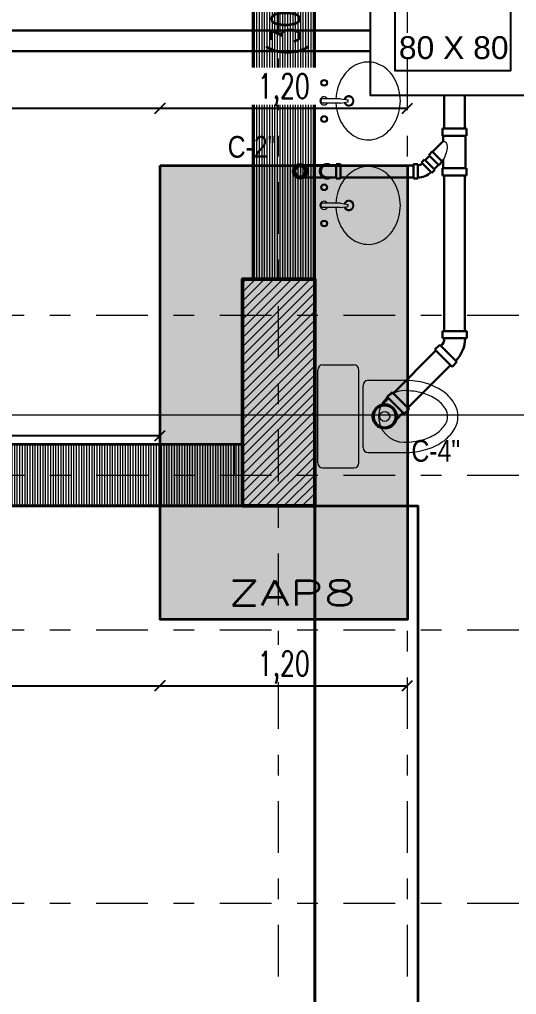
# Model space of a CAD drawing. Header units: metres. Extents: x -50 to 76, y -61 to 14.
# Drawn here: x -28.788 to -26.377, y -6.118 to -1.391 of the extents above; entities that cross this region are included whole.
import ezdxf
from ezdxf.enums import TextEntityAlignment as Align

# ---------------------------------------------------------------- set-up
doc = ezdxf.new("R2010")
doc.units = ezdxf.units.M
doc.header["$MEASUREMENT"] = 0
for name, pattern in [('CENTERX2', [4, 2.5, -0.5, 0.5, -0.5]), ('DASHDOT2', [0.5, 0.25, -0.125, 0, -0.125]), ('HIDDEN', [9.525, 6.35, -3.175])]:
    doc.linetypes.add(name, pattern=pattern)
doc.layers.add('1 BAN', color=57, linetype='Continuous')
for name, color, linetype, lineweight in [('1 COLUMNAS', 1, 'Continuous', 50), ('1 CORTES', 113, 'Continuous', 18), ('1 MUEBLES', 46, 'Continuous', 18), ('1 PISOS', 252, 'Continuous', 35), ('1 PUERTAS', 251, 'Continuous', 18), ('_TXT1', 7, 'Continuous', 0), ('A. NEGRAS', 3, 'Continuous', 30), ('CORTE', 6, 'Continuous', 35), ('COTAS', 251, 'Continuous', 35), ('cotas muros', 254, 'Continuous', 5), ('EJES', 251, 'CENTERX2', 0), ('INVISIBLE 2', 123, 'HIDDEN', 9), ('RELLENOS', 185, 'Continuous', 0), ('TEXTURA', 1, 'Continuous', 0)]:
    doc.layers.add(name, color=color, linetype=linetype, lineweight=lineweight)
doc.styles.add('jairo', font='ARIALN.TTF')
doc.styles.add('ROMANS', font='romans', dxfattribs={"width": 0.7})
doc.dimstyles.new('Copy of ISO-25', dxfattribs={"dimtxt": 0.12, "dimasz": 0.05, "dimexe": 1.25, "dimexo": 0.625, "dimgap": 0.018, "dimtad": 1, "dimzin": 4, "dimtxsty": 'ROMANS', "dimblk": 'OBLIQUE', "dimcen": 2.5, "dimse1": 1, "dimse2": 1, "dimclrd": 251, "dimclrt": 14, "dimadec": 0, "dimazin": 0, "dimtfac": 1, "dimtix": 1, "dimtmove": 0, "dimatfit": 3, "dimldrblk": 'OBLIQUE', "dimfxl": 1, "dimtfill": 1, "dimarcsym": 0})
pattern_1 = [(90, (-1833.924058, 1025.599969), (-0.0125, 0), [])]

# ---------------------------------------------------------------- blocks, each defined once
blk = doc.blocks.new('_Oblique')
at = {"color": 0, "linetype": 'ByBlock', "lineweight": -2}
blk.add_line((-0.5, -0.5), (0.5, 0.5), dxfattribs=at)
blk = doc.blocks.new('*D230')
at = {"layer": 'COTAS', "color": 251, "lineweight": -2, "transparency": 16777216}
blk.add_line((-31.2564, -1.8219), (-28.1064, -1.8219), dxfattribs=at)
at = {"layer": 'Defpoints', "color": 0, "transparency": 16777216}
for p in [(-28.1064, -1.8219), (-31.2564, -1.85), (-28.1064, -2.1)]:
    blk.add_point(p, dxfattribs=at)
at = {"layer": 'COTAS', "color": 251, "lineweight": -2, "transparency": 16777216, "xscale": 0.05, "yscale": 0.05, "zscale": 0.05, "rotation": 180}
blk.add_blockref('_Oblique', (-31.2564, -1.8219), dxfattribs=at)
at = {"layer": 'COTAS', "color": 251, "lineweight": -2, "transparency": 16777216, "xscale": 0.05, "yscale": 0.05, "zscale": 0.05}
blk.add_blockref('_Oblique', (-28.1064, -1.8219), dxfattribs=at)
at = {"layer": 'COTAS', "color": 14, "transparency": 16777216, "insert": (-29.6814, -1.7325), "char_height": 0.12, "attachment_point": 5, "style": 'ROMANS', "bg_fill": 3, "box_fill_scale": 1.25, "bg_fill_color": 256, "bg_fill_true_color": 13158600, "bg_fill_transparency": 0}
blk.add_mtext('3,15', dxfattribs=at)
blk = doc.blocks.new('*D231')
at = {"layer": 'COTAS', "color": 251, "lineweight": -2, "transparency": 16777216}
blk.add_line((-28.1064, -1.8219), (-26.9064, -1.8219), dxfattribs=at)
at = {"layer": 'Defpoints', "color": 0, "transparency": 16777216}
for p in [(-26.9064, -1.8219), (-28.1064, -2.1), (-26.9064, -2.1)]:
    blk.add_point(p, dxfattribs=at)
at = {"layer": 'COTAS', "color": 251, "lineweight": -2, "transparency": 16777216, "xscale": 0.05, "yscale": 0.05, "zscale": 0.05, "rotation": 180}
blk.add_blockref('_Oblique', (-28.1064, -1.8219), dxfattribs=at)
at = {"layer": 'COTAS', "color": 251, "lineweight": -2, "transparency": 16777216, "xscale": 0.05, "yscale": 0.05, "zscale": 0.05}
blk.add_blockref('_Oblique', (-26.9064, -1.8219), dxfattribs=at)
at = {"layer": 'COTAS', "color": 14, "transparency": 16777216, "insert": (-27.5064, -1.7325), "char_height": 0.12, "attachment_point": 5, "style": 'ROMANS', "bg_fill": 3, "box_fill_scale": 1.25, "bg_fill_color": 256, "bg_fill_true_color": 13158600, "bg_fill_transparency": 0}
blk.add_mtext('1,20', dxfattribs=at)
blk = doc.blocks.new('*D243')
at = {"layer": 'COTAS', "color": 251, "lineweight": -2, "transparency": 16777216}
blk.add_line((-30.8064, -3.4087), (-28.1064, -3.4087), dxfattribs=at)
at = {"layer": 'Defpoints', "color": 0, "transparency": 16777216}
for p in [(-28.1064, -3.4087), (-28.1064, -3.45), (-30.8064, -3.525)]:
    blk.add_point(p, dxfattribs=at)
at = {"layer": 'COTAS', "color": 251, "lineweight": -2, "transparency": 16777216, "xscale": 0.05, "yscale": 0.05, "zscale": 0.05, "rotation": 180}
blk.add_blockref('_Oblique', (-30.8064, -3.4087), dxfattribs=at)
at = {"layer": 'COTAS', "color": 251, "lineweight": -2, "transparency": 16777216, "xscale": 0.05, "yscale": 0.05, "zscale": 0.05}
blk.add_blockref('_Oblique', (-28.1064, -3.4087), dxfattribs=at)
at = {"layer": 'COTAS', "color": 14, "transparency": 16777216, "insert": (-29.4564, -3.3193), "char_height": 0.12, "attachment_point": 5, "style": 'ROMANS', "bg_fill": 3, "box_fill_scale": 1.25, "bg_fill_color": 256, "bg_fill_true_color": 13158600, "bg_fill_transparency": 0}
blk.add_mtext('2,70', dxfattribs=at)
blk = doc.blocks.new('*D244')
at = {"layer": 'COTAS', "color": 251, "lineweight": -2, "transparency": 16777216}
blk.add_line((-30.8064, -4.6216), (-28.1064, -4.6216), dxfattribs=at)
at = {"layer": 'Defpoints', "color": 0, "transparency": 16777216}
for p in [(-30.8064, -4.625), (-28.1064, -4.6216), (-28.1064, -4.625)]:
    blk.add_point(p, dxfattribs=at)
at = {"layer": 'COTAS', "color": 251, "lineweight": -2, "transparency": 16777216, "xscale": 0.05, "yscale": 0.05, "zscale": 0.05, "rotation": 180}
blk.add_blockref('_Oblique', (-30.8064, -4.6216), dxfattribs=at)
at = {"layer": 'COTAS', "color": 251, "lineweight": -2, "transparency": 16777216, "xscale": 0.05, "yscale": 0.05, "zscale": 0.05}
blk.add_blockref('_Oblique', (-28.1064, -4.6216), dxfattribs=at)
at = {"layer": 'COTAS', "color": 14, "transparency": 16777216, "insert": (-29.4564, -4.5322), "char_height": 0.12, "attachment_point": 5, "style": 'ROMANS', "bg_fill": 3, "box_fill_scale": 1.25, "bg_fill_color": 256, "bg_fill_true_color": 13158600, "bg_fill_transparency": 0}
blk.add_mtext('2,70', dxfattribs=at)
blk = doc.blocks.new('*D245')
at = {"layer": 'COTAS', "color": 251, "lineweight": -2, "transparency": 16777216}
blk.add_line((-28.1064, -4.6216), (-26.9064, -4.6216), dxfattribs=at)
at = {"layer": 'Defpoints', "color": 0, "transparency": 16777216}
for p in [(-26.9064, -4.3), (-28.1064, -4.625), (-26.9064, -4.6216)]:
    blk.add_point(p, dxfattribs=at)
at = {"layer": 'COTAS', "color": 251, "lineweight": -2, "transparency": 16777216, "xscale": 0.05, "yscale": 0.05, "zscale": 0.05, "rotation": 180}
blk.add_blockref('_Oblique', (-28.1064, -4.6216), dxfattribs=at)
at = {"layer": 'COTAS', "color": 251, "lineweight": -2, "transparency": 16777216, "xscale": 0.05, "yscale": 0.05, "zscale": 0.05}
blk.add_blockref('_Oblique', (-26.9064, -4.6216), dxfattribs=at)
at = {"layer": 'COTAS', "color": 14, "transparency": 16777216, "insert": (-27.5064, -4.5322), "char_height": 0.12, "attachment_point": 5, "style": 'ROMANS', "bg_fill": 3, "box_fill_scale": 1.25, "bg_fill_color": 256, "bg_fill_true_color": 13158600, "bg_fill_transparency": 0}
blk.add_mtext('1,20', dxfattribs=at)
blk = doc.blocks.new('*D302')
at = {"layer": 'COTAS', "color": 251, "lineweight": -2, "transparency": 16777216}
blk.add_line((-25.9591, -4.3), (-25.9591, -2.1), dxfattribs=at)
at = {"layer": 'Defpoints', "color": 0, "transparency": 16777216}
for p in [(-28.1064, -2.1), (-25.9591, -2.1), (-28.1064, -4.3)]:
    blk.add_point(p, dxfattribs=at)
at = {"layer": 'COTAS', "color": 251, "lineweight": -2, "transparency": 16777216, "xscale": 0.05, "yscale": 0.05, "zscale": 0.05}
for p, rotation in [((-25.9591, -2.1), 90), ((-25.9591, -4.3), 270)]:
    blk.add_blockref('_Oblique', p, dxfattribs=dict(at, rotation=rotation))
at = {"layer": 'COTAS', "color": 14, "transparency": 16777216, "insert": (-26.0486, -3.2), "char_height": 0.12, "attachment_point": 5, "rotation": 90, "style": 'ROMANS', "bg_fill": 3, "box_fill_scale": 1.25, "bg_fill_color": 256, "bg_fill_true_color": 13158600, "bg_fill_transparency": 0}
blk.add_mtext('2,20', dxfattribs=at)
blk = doc.blocks.new('*D303')
at = {"layer": 'COTAS', "color": 251, "lineweight": -2, "transparency": 16777216}
blk.add_line((-25.9591, -2.1), (-25.9591, 0.875), dxfattribs=at)
at = {"layer": 'Defpoints', "color": 0, "transparency": 16777216}
for p in [(-28.0564, 0.875), (-25.9591, 0.875), (-28.1064, -2.1)]:
    blk.add_point(p, dxfattribs=at)
at = {"layer": 'COTAS', "color": 251, "lineweight": -2, "transparency": 16777216, "xscale": 0.05, "yscale": 0.05, "zscale": 0.05}
for p, rotation in [((-25.9591, 0.875), 90), ((-25.9591, -2.1), 270)]:
    blk.add_blockref('_Oblique', p, dxfattribs=dict(at, rotation=rotation))
at = {"layer": 'COTAS', "color": 14, "transparency": 16777216, "insert": (-26.0486, -0.6125), "char_height": 0.12, "attachment_point": 5, "rotation": 90, "style": 'ROMANS', "bg_fill": 3, "box_fill_scale": 1.25, "bg_fill_color": 256, "bg_fill_true_color": 13158600, "bg_fill_transparency": 0}
blk.add_mtext('2,98', dxfattribs=at)
blk = doc.blocks.new('water 01')
for p, q in [((0.025, 0.25), (0.175, 0.25)), ((0, -0.225), (0, 0.225)), ((0.2, -0.225), (0.2, 0.225)), ((0.22, -0.15), (0.22, 0.15)), ((0.245, 0.175), (0.42, 0.175)), ((0.245, -0.175), (0.42, -0.175)), ((0.025, -0.25), (0.175, -0.25))]:
    blk.add_line(p, q)
for points in [[(0.42, -0.175, 0.068078), (0.5234, -0.1609, 0.080305), (0.6038, -0.1237, 0.107082), (0.6622, -0.063, 0.138798), (0.68, 0, 0.138798), (0.6622, 0.063, 0.107082), (0.6038, 0.1237, 0.080305), (0.5234, 0.1609, 0.068078), (0.42, 0.175, 0.068078)], [(0.42, -0.125, 0.068078), (0.51, -0.1127, 0.080305), (0.5759, -0.0823, 0.107082), (0.6196, -0.0368, 0.138798), (0.63, 0, 0.138798), (0.6196, 0.0368, 0.107082), (0.5759, 0.0823, 0.080305), (0.51, 0.1127, 0.068078), (0.42, 0.125, 0.068078)]]:
    blk.add_lwpolyline(points, format="xyb")
blk.add_circle((0.3247, 0), 0.0243)
for centre, radius, start, end in [((0.025, 0.225), 0.025, 90, 180), ((0.175, 0.225), 0.025, 0, 90), ((0.245, 0.15), 0.025, 90, 180), ((0.42, 0), 0.125, 90, 270), ((0.245, -0.15), 0.025, 180, 270), ((0.025, -0.225), 0.025, 180, 270), ((0.175, -0.225), 0.025, 270, 0)]:
    blk.add_arc(centre, radius, start, end)
blk = doc.blocks.new('codo4p')
at = {"layer": 'A. NEGRAS'}
for p, q in [((-275.2595, -77.4251), (-275.3045, -77.4251)), ((-275.2595, -77.4168), (-275.2262, -77.4168)), ((-275.2595, -77.4168), (-275.2595, -77.5335)), ((-275.2262, -77.4168), (-275.2262, -77.5335)), ((-275.2595, -77.5251), (-275.3045, -77.5251)), ((-275.2595, -77.5335), (-275.2262, -77.5335))]:
    blk.add_line(p, q, dxfattribs=at)
for radius in [0.0584, 0.0531]:
    blk.add_circle((-275.3345, -77.475), radius, dxfattribs=at)
blk = doc.blocks.new('sc4')
at = {"layer": 'A. NEGRAS'}
for p, q in [((355005.7426, 99074.8844), (355005.7762, 99074.8844)), ((355005.7426, 99074.8844), (355005.7426, 99074.7668)), ((355005.7762, 99074.8844), (355005.7762, 99074.7668)), ((355005.6277, 99074.8368), (355005.604, 99074.813)), ((355005.7109, 99074.7536), (355005.6277, 99074.8368)), ((355005.6871, 99074.7299), (355005.604, 99074.813)), ((355005.7109, 99074.7536), (355005.6871, 99074.7299)), ((355005.7426, 99074.7668), (355005.7762, 99074.7668))]:
    blk.add_line(p, q, dxfattribs=at)
for radius in [0.1541, 0.0533]:
    blk.add_arc((355005.7426, 99074.7219), radius, 90, 135, dxfattribs=at)
blk = doc.blocks.new('Yee 4x2')
for p, q in [((-0.055, 0.1313), (-0.055, 0.1651)), ((-0.055, 0.1651), (0.055, 0.1651)), ((0.055, 0.1313), (0.055, 0.1651)), ((-0.0713, 0.1173), (-0.1173, 0.0713)), ((-0.1014, 0.0554), (-0.0554, 0.1014)), ((-0.0554, 0.1014), (-0.0713, 0.1173)), ((-0.0572, 0.0996), (-0.0508, 0.0932)), ((-0.055, 0.1313), (0.055, 0.1313)), ((-0.0508, 0.0932), (-0.0508, 0.1313)), ((0.0508, -0.0168), (0.0508, 0.1313)), ((-0.1014, 0.0554), (-0.1173, 0.0713)), ((-0.0996, 0.0572), (-0.0508, 0.0083)), ((-0.0508, -0.0168), (-0.0508, 0.0083)), ((-0.055, -0.0507), (-0.055, -0.0168)), ((-0.055, -0.0168), (0.055, -0.0168)), ((0.055, -0.0507), (0.055, -0.0168)), ((-0.055, -0.0507), (0.055, -0.0507))]:
    blk.add_line(p, q)
at = {"lineweight": 0, "ltscale": 0.02}
blk.add_line((-0.055, 0.1651), (0.055, 0.1651), dxfattribs=at)
for major_axis, ratio, start_param, end_param in [((-0.0356, 0.0663), 0.416218, 4.837315, 4.838667), ((-0.0354, 0.0686), 0.405933, 2.897968, 4.718992)]:
    blk.add_ellipse((-0.0784, 0.0784), major_axis=major_axis, ratio=ratio, start_param=start_param, end_param=end_param, dxfattribs=at)
blk = doc.blocks.new('SIFON-SUP')
for p, q in [((-0.0175, -0.01), (-0.0175, 0)), ((-0.0175, 0), (0.0175, 0)), ((0.0175, -0.01), (0.0175, 0)), ((-0.0175, -0.01), (0.0175, -0.01)), ((-0.015, -0.0325), (-0.015, -0.01)), ((0.015, -0.0325), (0.015, -0.01)), ((-0.015, -0.0415), (-0.015, -0.0885)), ((0.015, -0.0415), (0.015, -0.0885))]:
    blk.add_line(p, q)
for radius in [0.0175, 0.0125]:
    blk.add_circle((0, -0.0975), radius)
for radius, start, end in [(0.0175, 148.9973, 31.0027), (0.015, 180, 0)]:
    blk.add_arc((0, -0.0325), radius, start, end)
blk = doc.blocks.new('scodo 2')
at = {"layer": 'A. NEGRAS'}
for p, q in [((13237.7898, -6555.4842), (13237.7696, -6555.4842)), ((13237.7696, -6555.4842), (13237.7696, -6555.5547)), ((13237.7898, -6555.4842), (13237.7898, -6555.5547)), ((13237.8088, -6555.5626), (13237.8587, -6555.5127)), ((13237.8231, -6555.5769), (13237.873, -6555.527)), ((13237.8587, -6555.5127), (13237.873, -6555.527)), ((13237.7898, -6555.5547), (13237.7696, -6555.5547)), ((13237.8088, -6555.5626), (13237.8231, -6555.5769))]:
    blk.add_line(p, q, dxfattribs=at)
for radius in [0.0924, 0.032]:
    blk.add_arc((13237.7898, -6555.5816), radius, 45, 90, dxfattribs=at)

msp = doc.modelspace()

# ---------------------------------------------------------------- hatches: boundary and pattern name
at = {"layer": 'RELLENOS'}
h = msp.add_hatch(dxfattribs=at)
h.set_pattern_fill('ANSI31', color=256, scale=0.1, angle=45, style=0)
h.set_pattern_definition(pattern_1)
h.paths.add_polyline_path([(-41.8064, 5.0462), (-41.8064, 5.35), (-45.5558, 4.7501), (-45.5558, 4.4463)])
h.paths.add_polyline_path([(-37.5564, 5.35), (-41.4564, 5.35), (-41.4564, 5.05), (-37.5564, 5.05)])
h.paths.add_polyline_path([(-37.2064, 4.75), (-37.5064, 4.75), (-37.5064, 2.55), (-37.2064, 2.55)])
h.paths.add_polyline_path([(-41.4814, 5.15), (-41.7814, 5.15), (-41.7814, 2.3), (-41.4814, 2.3)])
h.paths.add_polyline_path([(-32.7064, 3.9), (-33.0064, 3.9), (-33.0064, 1.55), (-32.7064, 1.55)])
h.paths.add_polyline_path([(-31.2564, 3.9), (-31.5564, 3.9), (-31.5564, 2.1), (-31.2564, 2.1)])
h.paths.add_polyline_path([(-27.0564, 4.2), (-32.6364, 4.2), (-32.6364, 3.9), (-27.0768, 3.9), (-27.0564, 3.9544)])
h.paths.add_polyline_path([(-26.7564, 3.9), (-27.0564, 3.9), (-27.0768, 3.9), (-27.6564, 2.3544), (-27.6564, -2.65), (-27.3564, -2.65), (-27.3564, 1.25), (-27.5564, 1.25), (-27.5564, 2.3), (-27.3564, 2.3), (-27.336, 2.3544)])
h.paths.add_polyline_path([(-27.6564, 1.55), (-31.2564, 1.55), (-31.2564, 1.25), (-27.6564, 1.25)])
h.paths.add_polyline_path([(-31.5564, 1.55), (-37.2064, 1.55), (-37.2064, 1.25), (-31.5564, 1.25)])
h.paths.add_polyline_path([(-37.5564, 1.55), (-41.4564, 1.55), (-41.4564, 1.25), (-37.5564, 1.25)])
h.paths.add_polyline_path([(-41.8064, 1.55), (-45.4064, 1.55), (-45.4064, 1.25), (-41.8064, 1.25)])
h.paths.add_polyline_path([(-45.5579, 3.55), (-45.855, 3.55), (-45.8564, 1.6027), (-45.5594, 1.6013)])
h.paths.add_polyline_path([(-44.1517, 1.2538), (-43.3573, 1.2538), (-43.3573, 1.25), (-44.1517, 1.25)])
h = msp.add_hatch(dxfattribs=at)
h.set_pattern_fill('ANSI31', color=256, scale=0.1, angle=45, style=0)
h.set_pattern_definition(pattern_1)
h.paths.add_polyline_path([(-45.5564, -0.8), (-43.1064, -0.8), (-43.1064, -1.1), (-45.5564, -1.1)])
h.paths.add_polyline_path([(-42.8064, -0.8), (-38.8564, -0.8), (-38.8564, -1.1), (-42.8064, -1.1)])
h.paths.add_polyline_path([(-41.7789, -0.8), (-41.4839, -0.8), (-41.4839, 1.25), (-41.7789, 1.25)])
h.paths.add_polyline_path([(-43.1064, -1.1), (-42.8064, -1.1), (-42.8064, -2.601), (-42.9564, -2.601), (-42.9564, -2.901), (-42.8064, -2.901), (-42.8064, -4.2), (-43.1064, -4.2), (-43.1064, -2.601)])
h.paths.add_polyline_path([(-45.8564, -1.1), (-45.5564, -1.1), (-45.5564, -4.2), (-45.8564, -4.2)])
h.paths.add_polyline_path([(-42.6564, -2.9), (-38.8564, -2.9), (-38.8564, -2.6), (-42.6564, -2.6)])
h.paths.add_polyline_path([(-38.5564, -2.1), (-38.8564, -2.1), (-38.8564, 1.25), (-38.5564, 1.25)])
h.paths.add_polyline_path([(-36.5564, -3.95), (-36.8564, -3.95), (-36.8564, 1.25), (-36.5564, 1.25)])
h.paths.add_polyline_path([(-31.5564, 0.1389), (-36.5564, 0.1389), (-36.5564, -0.16), (-31.5564, -0.16)])
h.paths.add_polyline_path([(-31.2564, 0.1389), (-27.6564, 0.1389), (-27.6564, -0.15), (-31.2564, -0.15)])
h.paths.add_polyline_path([(-31.5564, -0.15), (-31.2564, -0.15), (-31.2564, -3.95), (-31.5564, -3.95)])
h.paths.add_polyline_path([(-31.5564, 1.25), (-31.2564, 1.25), (-31.2564, -0.15), (-31.5564, -0.15)])
h.paths.add_polyline_path([(-36.5064, -4.2), (-31.5564, -4.2), (-31.5564, -4.5), (-36.5064, -4.5)])
h.paths.add_polyline_path([(-27.7064, -3.75), (-31.2564, -3.75), (-31.2564, -3.45), (-27.7064, -3.45)])
h.paths.add_polyline_path([(-38.4064, -4.2), (-36.9064, -4.2), (-36.9064, -4.5), (-38.4064, -4.5)])
h.paths.add_polyline_path([(-36.5564, -7.4), (-36.8564, -7.4), (-36.8564, -5.3), (-36.5564, -5.3)])
h.paths.add_polyline_path([(-42.8064, -4.5), (-38.8564, -4.5), (-38.8564, -4.2), (-42.8064, -4.2)])
h.paths.add_polyline_path([(-38.8564, -2.9), (-38.5564, -2.9), (-38.5564, -4.2), (-38.8564, -4.2)])
h.paths.add_polyline_path([(-45.2564, -4.2), (-43.4064, -4.2), (-43.4064, -4.5), (-45.2564, -4.5)])
at = {"layer": 'TEXTURA', "true_color": 0x999999}
h = msp.add_hatch(color=253, dxfattribs=at)
h.dxf.hatch_style = 1
h.paths.add_polyline_path([(-46.3064, 3.25), (-45.1064, 3.25), (-45.1064, 5.05), (-46.3064, 5.05)])
h.paths.add_polyline_path([(-42.3298, 4.55), (-40.9298, 4.55), (-40.9298, 5.95), (-42.3298, 5.95)])
h.paths.add_polyline_path([(-36.8646, 6.125), (-37.8646, 6.125), (-37.8646, 4.525), (-36.8646, 4.525)])
h.paths.add_polyline_path([(-32.3214, 4.8), (-33.3214, 4.8), (-33.3214, 3.6), (-32.3214, 3.6)])
h.paths.add_polyline_path([(-30.8064, 2.675), (-32.0064, 2.675), (-32.0064, 0.675), (-30.8064, 0.675)])
h.paths.add_polyline_path([(-26.8564, 2.675), (-27.4564, 2.675), (-28.0564, 2.675), (-28.0564, 0.875), (-26.8564, 0.875)])
h.paths.add_polyline_path([(-27.4064, 3.6499), (-26.4064, 3.6499), (-26.4064, 4.8499), (-27.4064, 4.8499)])
h.paths.add_polyline_path([(-36.7814, 2.8), (-37.3814, 2.8), (-37.9814, 2.8), (-37.9814, 1), (-36.7814, 1)])
h.paths.add_polyline_path([(-40.9314, 1.08), (-40.9314, 2.475), (-42.3314, 2.475), (-42.3314, 1.08)])
h.paths.add_polyline_path([(-46.2314, 0.825), (-45.0314, 0.825), (-45.0314, 2.025), (-46.2314, 2.025)])
h.paths.add_polyline_path([(-45.2064, -0.45), (-46.2064, -0.45), (-46.2064, -1.45), (-45.2064, -1.45)])
h.paths.add_polyline_path([(-43.4564, -1.45), (-42.4564, -1.45), (-42.4564, -0.45), (-43.4564, -0.45)])
h.paths.add_polyline_path([(-42.3064, -2.251), (-43.3064, -2.251), (-43.3064, -3.251), (-42.3064, -3.251)])
h.paths.add_polyline_path([(-46.4564, -3.85), (-46.4564, -4.85), (-44.6564, -4.85), (-44.6564, -3.85)])
h.paths.add_polyline_path([(-44.0064, -3.85), (-44.0064, -4.85), (-42.2064, -4.85), (-42.2064, -3.85)])
h.paths.add_polyline_path([(-38.1064, -3.85), (-39.1064, -3.85), (-39.1064, -4.85), (-38.1064, -4.85)])
h.paths.add_polyline_path([(-38.2314, -1.85), (-39.2314, -1.85), (-39.2314, -3.15), (-38.2314, -3.15)])
h.paths.add_polyline_path([(-36.1064, -3.725), (-36.7064, -3.725), (-37.3064, -3.725), (-37.3064, -5.525), (-36.1064, -5.525)])
h.paths.add_polyline_path([(-30.8064, -3.525), (-32.0064, -3.525), (-32.0064, -5.725), (-30.8064, -5.725)])
h.paths.add_polyline_path([(-26.9064, -2.1), (-28.1064, -2.1), (-28.1064, -4.3), (-26.9064, -4.3)])
h.paths.add_polyline_path([(-36.1064, -7.175), (-36.7064, -7.175), (-37.3064, -7.175), (-37.3064, -8.975), (-36.1064, -8.975)])
at = {"layer": 'TEXTURA'}
h = msp.add_hatch(dxfattribs=at)
h.set_pattern_fill('ANSI31', color=1, scale=0.25)
h.set_pattern_definition([(45, (-1866.976104, 942.824767), (-0.0220970869, 0.0220970869), [])])
h.paths.add_polyline_path([(-41.4564, 5.35), (-41.8064, 5.35), (-41.8064, 5.15), (-41.4564, 5.15)])
h.paths.add_polyline_path([(-37.2064, 5.9), (-37.5564, 5.9), (-37.5564, 5.75), (-37.5564, 4.75), (-37.3814, 4.75), (-37.2064, 4.75)])
h.paths.add_polyline_path([(-37.2064, 2.55), (-37.5564, 2.55), (-37.5564, 1.6), (-37.5564, 1.25), (-37.2064, 1.25), (-37.2064, 1.6)])
h.paths.add_polyline_path([(-31.2564, 2.1), (-31.5564, 2.1), (-31.5564, 1.25), (-31.2564, 1.25), (-31.2564, 1.6)])
h.paths.add_polyline_path([(-32.6364, 4.55), (-33.0064, 4.55), (-33.0064, 3.9), (-32.6364, 3.9), (-32.6364, 4.25)])
h.paths.add_polyline_path([(-26.7564, 4.55), (-27.0564, 4.55), (-27.0564, 3.9), (-26.7564, 3.9)])
h.paths.add_polyline_path([(-27.3564, -2.65), (-27.7064, -2.65), (-27.7064, -3.75), (-27.3564, -3.75), (-27.3564, -3.45)])
h.paths.add_polyline_path([(-31.2564, -3.95), (-31.5564, -3.95), (-31.5564, -5.3), (-31.2564, -5.3)])
h.paths.add_polyline_path([(-36.5064, -3.95), (-36.9064, -3.95), (-36.9064, -5.3), (-36.5064, -5.3)])
h.paths.add_polyline_path([(-36.5064, -7.4), (-36.9064, -7.4), (-36.9064, -8.75), (-36.5064, -8.75)])
h.paths.add_polyline_path([(-38.4064, -4.2), (-38.8564, -4.2), (-38.8564, -4.5), (-38.6064, -4.5), (-38.4064, -4.5)])
h.paths.add_polyline_path([(-38.6064, -2.1), (-38.8564, -2.1), (-38.8564, -2.9), (-38.6064, -2.9)])
h.paths.add_polyline_path([(-42.6564, -2.601), (-42.9564, -2.601), (-42.9564, -2.901), (-42.8064, -2.901), (-42.8064, -2.9), (-42.6564, -2.9)])
h.paths.add_polyline_path([(-42.8064, -4.2), (-43.1064, -4.2), (-43.4064, -4.2), (-43.4064, -4.5), (-42.8064, -4.5)])
h.paths.add_polyline_path([(-45.2564, -4.2), (-45.8564, -4.2), (-45.8564, -4.5), (-45.5564, -4.5), (-45.2564, -4.5)])
h.paths.add_polyline_path([(-45.5564, -0.8), (-45.8564, -0.8), (-45.8564, -1.1), (-45.5564, -1.1)])
h.paths.add_polyline_path([(-42.8064, -0.8), (-43.1064, -0.8), (-43.1064, -1.1), (-42.8064, -1.1)])
h.paths.add_polyline_path([(-45.4064, 1.6), (-45.6294, 1.6013), (-45.8564, 1.6013), (-45.8564, 1.25), (-45.6314, 1.25), (-45.4064, 1.25)])
h.paths.add_polyline_path([(-41.4564, 2.3), (-41.8064, 2.3), (-41.8064, 1.25), (-41.4564, 1.25)])

# ---------------------------------------------------------------- linework, layer by layer
at = {"layer": '1 COLUMNAS'}
msp.add_lwpolyline([(-27.7064, -3.75), (-27.7064, -2.65), (-27.3564, -2.65), (-27.3564, -3.75)], close=True, dxfattribs=at)
at = {"layer": '1 PUERTAS'}
msp.add_line((-27.7464, -3.45), (-27.7464, -3.6), dxfattribs=at)
at = {"layer": 'CORTE', "color": 1}
msp.add_lwpolyline([(-28.1064, -2.1), (-26.9064, -2.1), (-26.9064, -4.3), (-28.1064, -4.3)], close=True, dxfattribs=at)
at = {"layer": 'COTAS'}
for points in [[(-27.0564, 3.9), (-27.6564, 2.3544), (-27.6564, -2.65), (-27.3564, -2.65), (-27.3564, 1.25), (-27.5564, 1.25), (-27.5564, 2.3), (-27.3564, 2.3), (-26.7564, 3.9)], [(-27.7064, -3.75), (-31.2564, -3.75), (-31.2564, -3.45), (-27.7064, -3.45)]]:
    msp.add_lwpolyline(points, close=True, dxfattribs=at)
at = {"layer": 'EJES', "linetype": 'DASHDOT2'}
for p, q in [((-27.5314, -10.2308), (-27.5314, 7.233)), ((-27.5314, -10.2308), (-27.5314, 7.233)), ((-26.9064, -10.2308), (-26.9064, 7.233)), ((-47.6161, -2.825), (-23.9216, -2.825)), ((-47.6161, -3.6), (-23.8945, -3.6)), ((-47.6161, -4.35), (-23.8945, -4.35)), ((-47.6161, -5.675), (-23.8945, -5.675))]:
    msp.add_line(p, q, dxfattribs=at)

# ---------------------------------------------------------------- texts
at = {"layer": '_TXT1', "insert": (-27.4756, -1.2436, 15.4566), "char_height": 0.13465, "width": 4.508202, "attachment_point": 5, "rotation": 90, "style": 'ROMANS'}
msp.add_mtext('(30 X 40)', dxfattribs=at)

# ---------------------------------------------------------------- next in the draw order: dimensions: what is measured, and where the dimension line sits
at = {"layer": 'COTAS'}
for base, p1, p2, picture, middle in [((-28.1064, -1.8219), (-31.2564, -1.85), (-28.1064, -2.1), '*D230', (-29.6814, -1.7325)), ((-28.1064, -3.4087), (-30.8064, -3.525), (-28.1064, -3.45), '*D243', (-29.4564, -3.3193))]:
    dim = msp.add_linear_dim(base=base, p1=p1, p2=p2, dimstyle='Copy of ISO-25', override={"dimtmove": 1}, dxfattribs=at)
    dim.commit()
    dim.dimension.update_dxf_attribs({"geometry": picture, "text_midpoint": middle})
dim = msp.add_linear_dim(base=(-28.1064, -4.6216), p1=(-30.8064, -4.625), p2=(-28.1064, -4.625), dimstyle='Copy of ISO-25', dxfattribs=at)
dim.commit()
dim.dimension.update_dxf_attribs({"geometry": '*D244', "text_midpoint": (-29.4564, -4.5322)})

# ---------------------------------------------------------------- next in the draw order: dimensions: what is measured, and where the dimension line sits
for base, p1, p2, picture, middle in [((-26.9064, -1.8219), (-28.1064, -2.1), (-26.9064, -2.1), '*D231', (-27.5064, -1.7325)), ((-26.9064, -4.6216), (-28.1064, -4.625), (-26.9064, -4.3), '*D245', (-27.5064, -4.5322))]:
    dim = msp.add_linear_dim(base=base, p1=p1, p2=p2, dimstyle='Copy of ISO-25', override={"dimtmove": 1}, dxfattribs=at)
    dim.commit()
    dim.dimension.update_dxf_attribs({"geometry": picture, "text_midpoint": middle})

# ---------------------------------------------------------------- next in the draw order: dimensions: what is measured, and where the dimension line sits
dim = msp.add_linear_dim(base=(-25.9591, -2.1), p1=(-28.1064, -4.3), p2=(-28.1064, -2.1), angle=90, dimstyle='Copy of ISO-25', dxfattribs=at)
dim.commit()
dim.dimension.update_dxf_attribs({"geometry": '*D302', "text_midpoint": (-26.0486, -3.2)})

# ---------------------------------------------------------------- next in the draw order: linework, layer by layer
at = {"layer": '1 CORTES'}
msp.add_line((-47.636, -3.3086), (-24.8076, -3.3086), dxfattribs=at)
at = {"layer": '1 MUEBLES'}
for p, q in [((-27.2307, -2.2823), (-27.3242, -2.2823)), ((-27.2307, -2.3034), (-27.3242, -2.3034)), ((-27.2307, -2.2823), (-27.1963, -2.2878)), ((-27.2307, -2.3034), (-27.1963, -2.2978))]:
    msp.add_line(p, q, dxfattribs=at)
for centre, radius in [((-27.3107, -2.205), 0.0162), ((-27.3107, -2.205), 0.0118), ((-27.3107, -2.3806), 0.0162), ((-27.3107, -2.3806), 0.0118)]:
    msp.add_circle(centre, radius, dxfattribs=at)
for centre, radius, start, end in [((-27.1906, -2.2928), 0.0246, 200.6583, 159.3417), ((-27.3112, -2.2925), 0.0197, 31.3411, 326.7175), ((-27.2943, -2.2929), 0.0317, 160.3841, 199.2564), ((-27.1906, -2.2928), 0.0202, 200.6583, 159.3417), ((-27.1981, -2.2923), 0.00481, 353.2571, 67.7189), ((-27.1981, -2.2934), 0.00481, 292.2811, 6.7429)]:
    msp.add_arc(centre, radius, start, end, dxfattribs=at)
at = {"layer": '1 PISOS'}
for points in [[(-38.6064, -8.7496), (-27.3564, -8.75), (-27.3564, -3.75), (-26.8564, -3.75), (-26.8564, -15.5), (-27.3564, -15.5), (-27.3564, -10.5), (-36.9064, -10.5), (-36.9064, -15.5), (-38.6064, -15.5047)], [(-31.0059, -3.75), (-27.3564, -3.75), (-27.3564, -7.3601), (-31.0059, -7.3601)]]:
    msp.add_lwpolyline(points, close=True, dxfattribs=at)
at = {"layer": 'A. NEGRAS'}
for p, q in [((-26.877, -2.1574), (-27.2319, -2.1574)), ((-26.7278, -2.903), (-26.7278, -2.1499)), ((-26.6278, -2.903), (-26.6278, -2.1499)), ((-26.9755, -3.2039), (-26.7684, -2.9968)), ((-26.9048, -3.2746), (-26.6977, -3.0675))]:
    msp.add_line(p, q, dxfattribs=at)

# ---------------------------------------------------------------- next in the draw order: block references
at = {"layer": '1 MUEBLES'}
msp.add_blockref('water 01', (-27.3415, -3.3158), dxfattribs=at)
at = {"layer": 'COTAS', "xscale": -1, "rotation": 269.9999999873991}
msp.add_blockref('sc4', (-99101.5031, -355008.6792), dxfattribs=at)
at = {"layer": 'cotas muros', "linetype": 'ByBlock', "rotation": 45.00000001343011}
msp.add_blockref('codo4p', (112.891, 246.1583), dxfattribs=at)

# ---------------------------------------------------------------- next in the draw order: texts
at = {"layer": '_TXT1', "style": 'ROMANS', "width": 1.5}
msp.add_text('ZAP8', height=0.12241, dxfattribs=at).set_placement((-27.4667, -4.2332), align=Align.CENTER)
at = {"layer": 'A. NEGRAS', "insert": (-26.6508, -3.4304), "char_height": 0.105, "width": 1.6947, "attachment_point": 3, "style": 'jairo'}
msp.add_mtext('C-4"', dxfattribs=at)

# ---------------------------------------------------------------- next in the draw order: dimensions: what is measured, and where the dimension line sits
at = {"layer": 'COTAS'}
dim = msp.add_linear_dim(base=(-25.9591424246, 0.875), p1=(-28.1064491708, -2.1), p2=(-28.0564491708, 0.875), angle=90, dimstyle='Copy of ISO-25', override={"dimtmove": 1}, dxfattribs=at)
dim.commit()
dim.dimension.update_dxf_attribs({"geometry": '*D303', "text_midpoint": (-26.048570996, -0.6125)})

# ---------------------------------------------------------------- next in the draw order: linework, layer by layer
at = {"layer": '1 BAN'}
for points in [[(-27.0864, -0.9606), (-26.2864, -0.9606), (-26.2864, -1.7606), (-27.0864, -1.7606)], [(-26.9664, -1.0806), (-26.4064, -1.0806), (-26.4064, -1.6406), (-26.9664, -1.6406)]]:
    msp.add_lwpolyline(points, close=True, dxfattribs=at)
at = {"layer": '1 MUEBLES'}
for p, q in [((-27.2307, -1.7758), (-27.3242, -1.7758)), ((-27.2307, -1.7758), (-27.1963, -1.7814)), ((-27.2307, -1.7969), (-27.1963, -1.7914)), ((-27.2307, -1.7969), (-27.3242, -1.7969))]:
    msp.add_line(p, q, dxfattribs=at)
at = {"layer": '1 MUEBLES', "flags": 128}
for points in [[(-27.2532, -1.7969), (-27.2522, -1.8107), (-27.2503, -1.8244), (-27.2475, -1.8378), (-27.244, -1.851), (-27.2397, -1.8639), (-27.2346, -1.8763), (-27.2288, -1.8882), (-27.2222, -1.8996), (-27.215, -1.9104), (-27.2071, -1.9205), (-27.1987, -1.9299), (-27.1897, -1.9385), (-27.1802, -1.9463), (-27.1702, -1.9532), (-27.1599, -1.9593), (-27.1492, -1.9644), (-27.1383, -1.9685), (-27.1271, -1.9716), (-27.1158, -1.9738), (-27.1043, -1.9749), (-27.0928, -1.975), (-27.0814, -1.9742), (-27.07, -1.9722), (-27.0588, -1.9693), (-27.0478, -1.9654), (-27.037, -1.9606), (-27.0266, -1.9548), (-27.0166, -1.948), (-27.0069, -1.9405), (-26.9978, -1.932), (-26.9892, -1.9228), (-26.9812, -1.9129), (-26.9739, -1.9023), (-26.9672, -1.891), (-26.9611, -1.8792), (-26.9559, -1.8669), (-26.9514, -1.8542), (-26.9476, -1.841), (-26.9447, -1.8276), (-26.9426, -1.814), (-26.9413, -1.8002), (-26.9409, -1.7864), (-26.9413, -1.7725), (-26.9426, -1.7587), (-26.9447, -1.7451), (-26.9476, -1.7317), (-26.9514, -1.7186), (-26.9559, -1.7058), (-26.9611, -1.6935), (-26.9672, -1.6817), (-26.9739, -1.6705), (-26.9812, -1.6598), (-26.9892, -1.6499), (-26.9978, -1.6407), (-27.0069, -1.6323), (-27.0166, -1.6247), (-27.0266, -1.618), (-27.037, -1.6122), (-27.0478, -1.6073), (-27.0588, -1.6034), (-27.07, -1.6005), (-27.0814, -1.5986), (-27.0928, -1.5977), (-27.1043, -1.5978), (-27.1158, -1.5989), (-27.1271, -1.6011), (-27.1383, -1.6042), (-27.1492, -1.6084), (-27.1599, -1.6135), (-27.1702, -1.6195), (-27.1802, -1.6264), (-27.1897, -1.6342), (-27.1987, -1.6428), (-27.2071, -1.6522), (-27.215, -1.6623), (-27.2222, -1.6731), (-27.2288, -1.6845), (-27.2346, -1.6964), (-27.2397, -1.7088), (-27.244, -1.7217), (-27.2475, -1.7349), (-27.2503, -1.7484), (-27.2522, -1.762), (-27.2532, -1.7758)], [(-27.2532, -2.3034), (-27.2522, -2.3172), (-27.2503, -2.3308), (-27.2475, -2.3443), (-27.244, -2.3575), (-27.2397, -2.3703), (-27.2346, -2.3828), (-27.2288, -2.3947), (-27.2222, -2.4061), (-27.215, -2.4169), (-27.2071, -2.427), (-27.1987, -2.4364), (-27.1897, -2.445), (-27.1802, -2.4528), (-27.1702, -2.4597), (-27.1599, -2.4657), (-27.1492, -2.4708), (-27.1383, -2.4749), (-27.1271, -2.4781), (-27.1158, -2.4802), (-27.1043, -2.4814), (-27.0928, -2.4815), (-27.0814, -2.4806), (-27.07, -2.4787), (-27.0588, -2.4758), (-27.0478, -2.4719), (-27.037, -2.467), (-27.0266, -2.4612), (-27.0166, -2.4545), (-27.0069, -2.4469), (-26.9978, -2.4385), (-26.9892, -2.4293), (-26.9812, -2.4194), (-26.9739, -2.4087), (-26.9672, -2.3975), (-26.9611, -2.3857), (-26.9559, -2.3734), (-26.9514, -2.3606), (-26.9476, -2.3475), (-26.9447, -2.3341), (-26.9426, -2.3205), (-26.9413, -2.3067), (-26.9409, -2.2928), (-26.9413, -2.279), (-26.9426, -2.2652), (-26.9447, -2.2516), (-26.9476, -2.2382), (-26.9514, -2.225), (-26.9559, -2.2123), (-26.9611, -2.2), (-26.9672, -2.1882), (-26.9739, -2.1769), (-26.9812, -2.1663), (-26.9892, -2.1564), (-26.9978, -2.1471), (-27.0069, -2.1387), (-27.0166, -2.1311), (-27.0266, -2.1244), (-27.037, -2.1186), (-27.0478, -2.1138), (-27.0588, -2.1099), (-27.07, -2.107), (-27.0814, -2.105), (-27.0928, -2.1041), (-27.1043, -2.1043), (-27.1158, -2.1054), (-27.1271, -2.1076), (-27.1383, -2.1107), (-27.1492, -2.1148), (-27.1599, -2.1199), (-27.1702, -2.126), (-27.1802, -2.1329), (-27.1897, -2.1407), (-27.1987, -2.1493), (-27.2071, -2.1587), (-27.215, -2.1688), (-27.2222, -2.1796), (-27.2288, -2.1909), (-27.2346, -2.2029), (-27.2397, -2.2153), (-27.244, -2.2282), (-27.2475, -2.2413), (-27.2503, -2.2548), (-27.2522, -2.2685), (-27.2532, -2.2823)]]:
    msp.add_lwpolyline(points, dxfattribs=at)
at = {"layer": '1 MUEBLES'}
for centre, radius in [((-27.3107, -1.6986), 0.0162), ((-27.3107, -1.6986), 0.0118), ((-27.3107, -1.8742), 0.0162), ((-27.3107, -1.8742), 0.0118)]:
    msp.add_circle(centre, radius, dxfattribs=at)
for centre, radius, start, end in [((-27.3112, -1.7861), 0.0197, 31.3411, 326.7175), ((-27.2943, -1.7865), 0.0317, 160.3841, 199.2564), ((-27.1906, -1.7864), 0.0246, 200.6583, 159.3417), ((-27.1906, -1.7864), 0.0202, 200.6583, 159.3417), ((-27.1981, -1.7858), 0.00481, 353.2571, 67.7189), ((-27.1981, -1.7869), 0.00481, 292.2811, 6.7429)]:
    msp.add_arc(centre, radius, start, end, dxfattribs=at)
at = {"layer": 'A. NEGRAS'}
for p, q in [((-41.9172, -1.4454), (-27.0864, -1.4454)), ((-41.9172, -1.5454), (-27.0864, -1.5454)), ((-26.7281, -1.7606), (-26.7281, -1.9203)), ((-26.6281, -1.7606), (-26.6281, -1.9203)), ((-26.8198, -2.0741), (-26.7988, -2.0531)), ((-26.877, -2.0989), (-27.2319, -2.0989)), ((-26.7774, -2.1166), (-26.7564, -2.0956))]:
    msp.add_line(p, q, dxfattribs=at)

# ---------------------------------------------------------------- next in the draw order: block references
for name, p, xscale, yscale, zscale, rotation in [('Yee 4x2', (-26.6789, -1.9731), -1.060590139629737, 1.060590139629737, 1.060590139629737, 179.9999999994164), ('SIFON-SUP', (-27.2319, -2.1273), 1.999999999985972, 1.999999999985972, 1.999999999985972, 269.9999999989487)]:
    msp.add_blockref(name, p, dxfattribs=dict(at, xscale=xscale, yscale=yscale, zscale=zscale, rotation=rotation))
at = {"layer": 'INVISIBLE 2', "xscale": -1, "rotation": 180}
msp.add_blockref('scodo 2', (-13264.6466, -6557.6473), dxfattribs=at)

# ---------------------------------------------------------------- next in the draw order: texts
at = {"layer": '1 BAN', "insert": (-26.9481, -1.4725), "char_height": 0.110526, "attachment_point": 1}
msp.add_mtext_dynamic_manual_height_columns('{\\fArial|b0|i0|c0|p34;80 X 80}', width=0.521311, gutter_width=0.7368, heights=[0], dxfattribs=at)
at = {"layer": 'A. NEGRAS', "insert": (-27.5419, -1.9564), "char_height": 0.105, "width": 1.6947, "attachment_point": 3, "style": 'jairo'}
msp.add_mtext('C-2"', dxfattribs=at)

doc.saveas('drawing.dxf')
